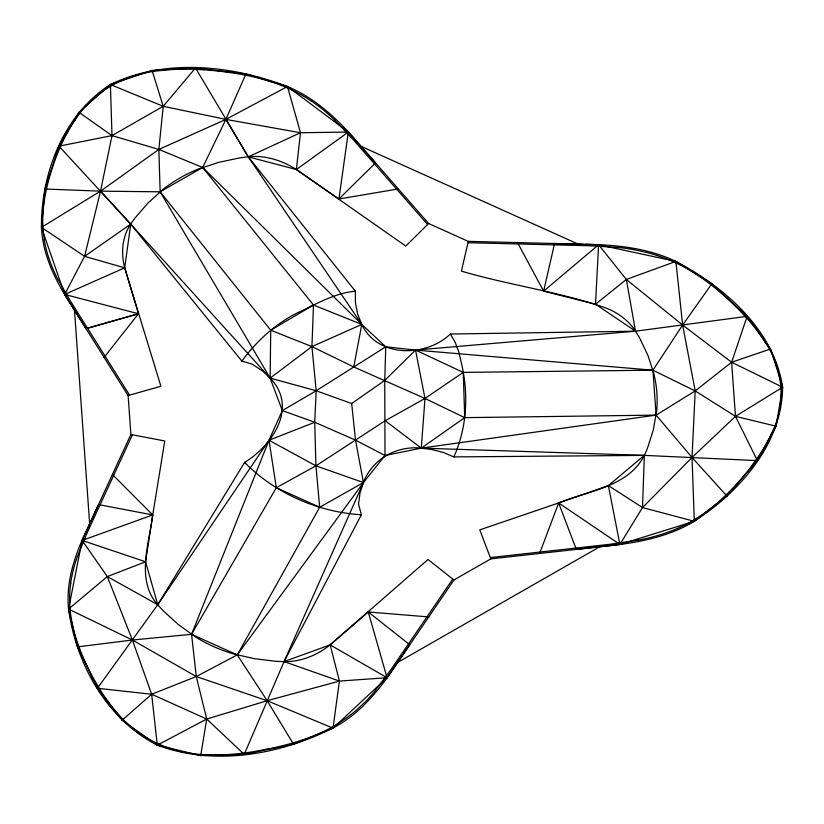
<?xml version="1.0" encoding="UTF-8"?>
<svg xmlns="http://www.w3.org/2000/svg" width="824" height="824" viewBox="0 0 824 824"><rect width="100%" height="100%" fill="white"/><g stroke="black" fill="none" stroke-linecap="round" stroke-linejoin="round"><path stroke-width="1.24" d="M162.812 189.644L148.299 202.714L135.723 217.145A124.898 109.973 3.2 0 0 132.108 222.078C122.179 235.025 120.695 252.443 124.712 267.852L138.463 313.759L86.005 328.642L64.674 294.436L41.447 227.352L45.001 189.005L58.957 146.157L78.97 112.322L112.002 135.62L158.857 149.422L202.663 167.468L361.777 324.44L385.766 346.801L384.736 380.42L385.004 455.507L363.446 482.565L237.261 654.895L196.277 676.545L151.657 694.251L122.117 720.207L97.438 688.277L77.497 646.881L68.536 609.07L82.132 540.41L98.489 504.597L152.728 514.938L112.404 474.5M539.586 553.471L558.672 502.97L576.306 549.412L619.885 544.427L642.524 507.553L644.327 455.363L421.28 448.132C396.704 445.475 372.139 459.019 363.446 482.565L284.084 661.579L244.244 754.382L200.726 755.608L157.312 745.164C106.698 719.434 75.55 663.238 68.464 608.091C65.93 580.302 75.52 553.378 87.354 528.72M194.464 636.293A142.985 125.897 3.2 0 0 233.748 653.978L254.06 658.613L274.68 661.167A124.898 109.973 3.2 0 0 281.386 661.528C299.112 662.702 316.457 655.801 330.167 644.842L368.246 611.964L409.755 644.749L387.053 677.709L333.02 728.148L293.498 744.144L267.161 700.709L237.261 654.895L319.681 507.254L315.922 465.838L314.737 422.279L316.169 390.751L311.936 346.595L313.491 305.045L202.663 167.468L225.9 119.387L245.933 73.975L287.473 86.51L348.325 132.056L375.548 162.895L338.932 198.996L296.382 169.528C281.427 159.969 263.381 154.428 245.573 157.116A125.969 110.91 3.2 0 0 238.96 158.043L218.823 162.338L199.336 168.735M517.513 242.586L543.634 291.16L554.583 243.502L598.605 244.749L595.505 304.211L635.51 331.197L747.141 316.354L770.636 348.964L782.615 387.198C782.182 444.136 739.221 492.392 693.396 521.85C666.853 537.557 635.984 543.088 605.712 546.137M656.481 411.918L653.267 430.077L647.674 447.648A125.969 110.91 3.2 0 1 645.357 453.169C630.102 487.149 587.831 490.723 557.477 503.371L479.795 529.853L490.816 558.868L603.879 546.353M71.523 305.622L128.122 395.561L160.896 386.26L124.712 267.852L84.594 256.336L41.447 227.352L100.528 191.158L158.857 149.422L225.9 119.387L287.473 86.51L300.482 132.746L296.382 169.528L405.769 246.077L428.645 223.52L468.269 241.37L583.341 244.223M70.761 583.248C65.549 617.639 78.63 651.444 94.925 681.067M453.942 579.962L428.017 559.486L330.167 644.842L339.406 681.087L333.02 728.148L267.161 700.709L196.277 676.545L132.396 640.021L68.536 609.07L107.326 576.584L145.57 561.783L152.739 514.938L82.132 540.41L107.326 576.584L132.396 640.021L151.657 694.251L157.302 745.164C215.26 766.804 282.508 754.454 336.305 726.243C363.466 710.937 382.542 685.558 399.352 659.993L453.942 579.962L490.816 558.868M71.08 304.901C55.991 281.592 42.776 255.8 41.458 227.527C40.953 173.452 63.53 114.382 110.406 84.532L163.214 106.306L225.9 119.387L300.482 132.746L348.325 132.056L338.932 198.996L398.353 188.923M200.726 755.608L206.7 719.033L196.277 676.545L191.559 634.305L268.995 440.232L282.323 410.568L316.169 390.751L385.766 346.801L415.523 350.076L652.917 370.203L695.199 390.926L735.471 416.347L776.115 426.224L782.615 387.208C774.148 330.249 724.554 286.814 675.69 261.311C647.51 247.952 616.002 244.718 585.194 244.275M770.636 348.964L731.63 362.241L695.199 390.926L656.11 415.121L464.726 417.644L424.999 398.466L353.743 366.968L361.777 324.44L357.647 314.006L355.443 302.727L355.36 291.171L248.261 156.828L195.515 67.98L152.1 70.462L110.416 84.522L78.97 112.322M104.092 357.379L138.453 313.759L64.674 294.436L84.594 256.336L100.528 191.158L112.002 135.62L110.416 84.522C165.645 57.804 232.605 65.343 288.472 86.953C315.952 98.715 338.159 119.511 357.266 142.027M468.269 241.37L461.419 271.147C509.335 285.248 559.558 291.706 606.752 308.279C619.03 313.264 630.102 321.741 636.849 333.287A124.898 109.973 3.2 0 1 639.929 338.582L647.973 355.566L653.741 373.334A142.985 125.897 3.2 0 1 656.574 411.928M77.363 556.519L87.354 532.366L132.303 435.031M57.474 153.552C47.081 180.796 39.171 210.491 44.403 239.774M152.1 70.462L163.214 106.306L158.857 149.422L160.144 191.807L270.138 378.103L282.323 410.568L314.737 422.279L355.505 440.119L385.004 455.507L421.28 448.132L432.023 449.564L443.436 452.489L453.87 456.898C467.053 427.584 468.722 394.068 461.378 362.982L458.824 352.085L455.219 342.434L450.347 334.029C426.121 357.317 377.536 358.007 361.777 324.44L248.251 156.838L225.9 119.387M771.192 433.97C786.601 404.821 783.531 368.472 764.641 341.672M87.694 527.968L130.882 434.506L128.122 395.561M428.727 616.929L368.246 611.975L387.053 677.709L339.406 681.087L284.084 661.579L361.406 514.763L358.502 504.02L360.078 492.587L363.446 482.565L355.505 440.119L351.683 403.544L384.736 380.42L415.523 350.076L635.51 331.197L626.343 279.47L598.605 244.749L543.624 291.171L595.505 304.211L626.343 279.47L675.876 261.393L711.833 283.755L747.141 316.354L731.63 362.241L735.471 416.347L757.38 460.626L726.902 496.038L694.323 521.314L619.885 544.427L558.662 502.959L608.38 485.583L644.327 455.363L757.38 460.626L776.115 426.224M77.497 646.881L132.396 640.021L191.559 634.315L276.318 487.705L315.922 465.838L385.189 420.724L424.999 398.466L463.243 372.386L652.917 370.203L682.633 325.037L711.833 283.755M293.498 744.144L244.244 754.382L206.7 719.033L151.657 694.251L97.438 688.277L157.755 604.703L244.615 462.418C272.435 445.393 298.401 407.303 270.138 378.103L130.707 224.107L58.957 146.157L112.002 135.62L163.214 106.306L195.515 67.98L245.933 73.975M107.326 576.584L157.755 604.703L268.995 440.232L314.737 422.279M452.623 579.251L390.864 669.716L375.311 690.666A184.411 162.369 3.2 0 1 365.444 701.698L356.432 710.082A156.22 137.546 3.2 0 1 343.701 719.826C321.751 735.255 295.651 743.083 269.716 748.707M74.871 120.448C93.637 90.496 127.493 73.027 162.235 70.442M751.57 466.075C729.755 494.534 702.285 520.304 667.811 532.211A170.733 150.328 3.2 0 1 638.136 540.153M45.001 189.005L100.528 191.158L130.707 224.107L241.834 361.077C256.48 341.332 275.01 324.11 297.093 313.007C315.87 304.313 334.338 293.128 355.36 291.171M619.885 544.427L608.38 485.583L642.524 507.553L692.036 457.485L735.471 416.347L782.615 387.208L731.63 362.241L682.633 325.037L626.343 279.47M348.325 132.056L296.382 169.528L248.261 156.838L300.482 132.746M84.594 256.336L130.738 224.107L124.702 267.81L64.674 294.436M100.528 191.158L160.144 191.807L202.663 167.468M397.683 662.434L599.645 546.827M284.084 661.579L330.125 644.873L387.053 677.709M86.005 328.642L138.453 313.759M339.406 681.087L267.161 700.709L206.7 719.033L157.312 745.164L122.117 720.207M638.157 540.204L609.296 544.355L490.599 557.529M726.902 496.038L692.036 457.485L656.11 415.111L421.28 448.132L385.189 420.724M450.347 334.029L635.51 331.207M453.87 456.898L644.327 455.394M468.248 242.72L588.81 245.737L617.361 247.396M210.81 754.774C175.244 755.083 139.586 740.354 116.905 712.492M361.406 514.763C318.105 512.168 275.144 493.391 244.615 462.418M203.837 69.762C241.37 72.625 280.16 79.712 311.76 101.434M130.882 434.506L164.769 440.964L152.605 515.721C148.856 545.107 135.208 581.919 159.403 606.608A125.969 110.91 3.2 0 0 163.698 611.202L178.242 624.479L194.516 636.231M598.605 244.749L675.876 261.393L682.633 325.037L695.199 390.926L692.036 457.485L694.323 521.314L642.524 507.553M241.834 361.077L252.154 364.115L262.938 371.264L270.138 378.103L316.169 390.751L351.683 403.544M82.132 540.41L145.57 561.783L157.755 604.703M361.046 146.332L578.149 244.089M191.559 634.305L237.261 654.895M353.743 366.968L311.936 346.595L270.725 330.208L160.144 191.807M334.812 120.17L353.681 140.162L427.429 224.334M740.591 311.431C718.188 288.791 692.654 267.924 662.218 257.294A156.189 137.526 3.2 0 0 646.119 252.329L633.254 249.559A184.36 162.328 3.2 0 0 617.351 247.406M357.843 142.686L428.645 223.52M129.461 394.923L70.668 301.429L57.659 278.842A166.088 146.239 3.2 0 1 44.197 239.794M652.917 370.203L656.11 415.121M74.5 310.37L89.641 523.745M311.822 101.362A170.733 150.328 3.2 0 1 334.771 120.201M162.215 70.318A213.395 187.893 3.2 0 1 203.837 69.865M57.587 153.583A213.395 187.893 3.2 0 1 74.768 120.386M771.316 434.011A213.395 187.893 3.2 0 1 751.467 466.013M740.498 311.503A213.395 187.893 3.2 0 1 764.754 341.62M70.668 583.238A170.733 150.328 3.2 0 1 77.425 556.54M116.802 712.554A213.395 187.893 3.2 0 1 95.028 681.015M269.633 748.439A231.709 204.012 3.2 0 1 210.82 755.083M162.761 189.592A142.985 125.897 3.2 0 1 199.295 168.673M270.725 330.208L270.138 378.103L311.936 346.595L361.777 324.44L313.491 305.045L270.725 330.208M424.999 398.466L421.28 448.132L464.726 417.644L463.243 372.386L415.523 350.076L424.999 398.466M363.446 482.565L319.681 507.254L276.318 487.705L268.995 440.232L315.922 465.838L363.446 482.565"/></g></svg>
